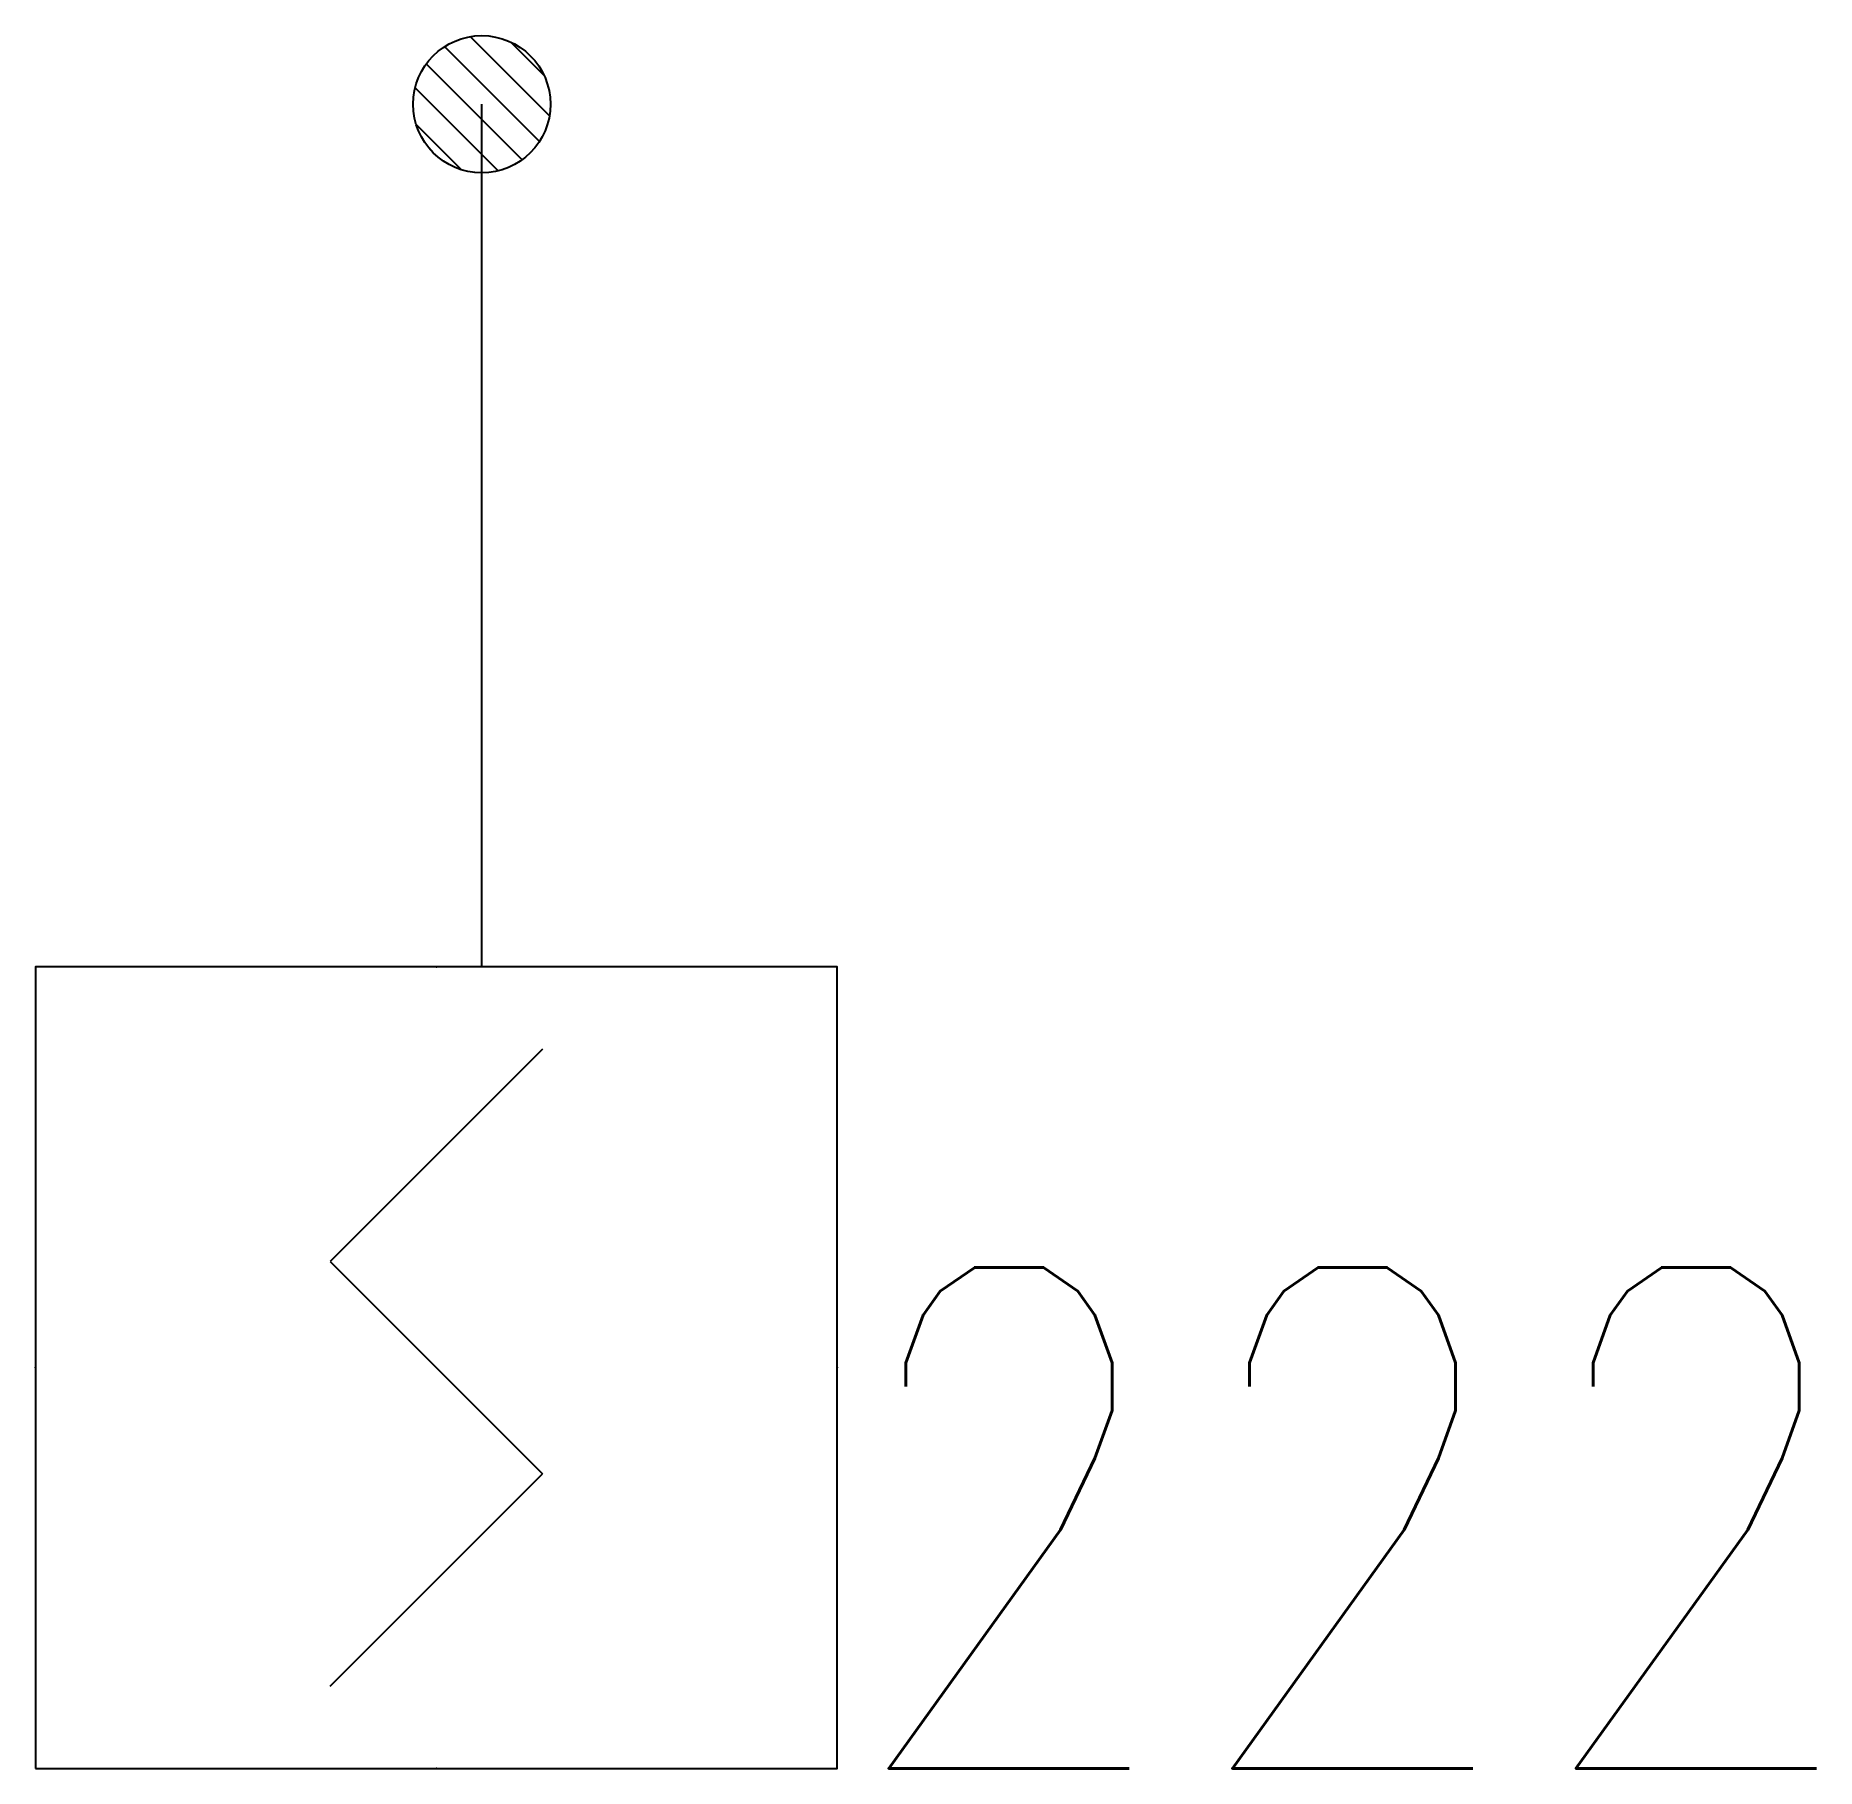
# Model space of a CAD drawing. Header units: millimetres. Extents: x 0 to 889, y 1146 to 2010.
import ezdxf

# ---------------------------------------------------------------- set-up
doc = ezdxf.new("R2010")
doc.units = ezdxf.units.MM
doc.header["$LTSCALE"] = 1000
doc.layers.add('E-EQUIP', color=4, linetype='Continuous')
doc.layers.add('E-SYST', color=7, linetype='Continuous')
doc.styles.get("Standard").update_dxf_attribs({"font": 'tjromans.shx', "width": 0.8, "bigfont": 'tj-hztxt.shx'})

# ---------------------------------------------------------------- blocks, each defined once
blk = doc.blocks.new('FA-08-智能型点型感烟探测器')
at = {"color": 6}
for p, q in [((0.5299, 1.5896), (-0.5299, 0.5299)), ((-0.5299, 0.5299), (0.5299, -0.5299)), ((-0.5299, -1.5896), (0.5299, -0.5299))]:
    blk.add_line(p, q, dxfattribs=at)
blk.add_lwpolyline([(-2, -2), (2, -2), (2, 2), (-2, 2)], close=True)
for p in [(0, 2), (-2, 0), (2, 0), (0, -2)]:
    blk.add_point(p)

msp = doc.modelspace()

# ---------------------------------------------------------------- hatches: boundary and pattern name
at = {"layer": 'E-SYST'}
h = msp.add_hatch(dxfattribs=at)
h.set_pattern_fill('ANSI31', color=11, scale=100, style=0)
h.set_pattern_definition([(135, (381675.426, -218635.109), (8.83883476, 8.83883476), [])])
h.paths.add_polyline_path([(188.35, 1976.06, -1), (256.86, 1976.06, -1)])

# ---------------------------------------------------------------- linework, layer by layer
at = {"layer": 'E-SYST', "color": 11}
msp.add_line((222.61, 1545.68), (222.61, 1976.06), dxfattribs=at)
msp.add_circle((222.61, 1976.06), 34.26, dxfattribs=at)

# ---------------------------------------------------------------- block references
at = {"layer": 'E-EQUIP', "xscale": 100, "yscale": 100, "zscale": 100}
msp.add_blockref('FA-08-智能型点型感烟探测器', (200, 1345.68), dxfattribs=at)

# ---------------------------------------------------------------- texts
at = {"layer": 'E-SYST', "color": 6, "ltscale": 30, "width": 0.8}
msp.add_text('222', height=250, rotation=0, dxfattribs=at).set_placement((400, 1145.68))

doc.saveas('drawing.dxf')
